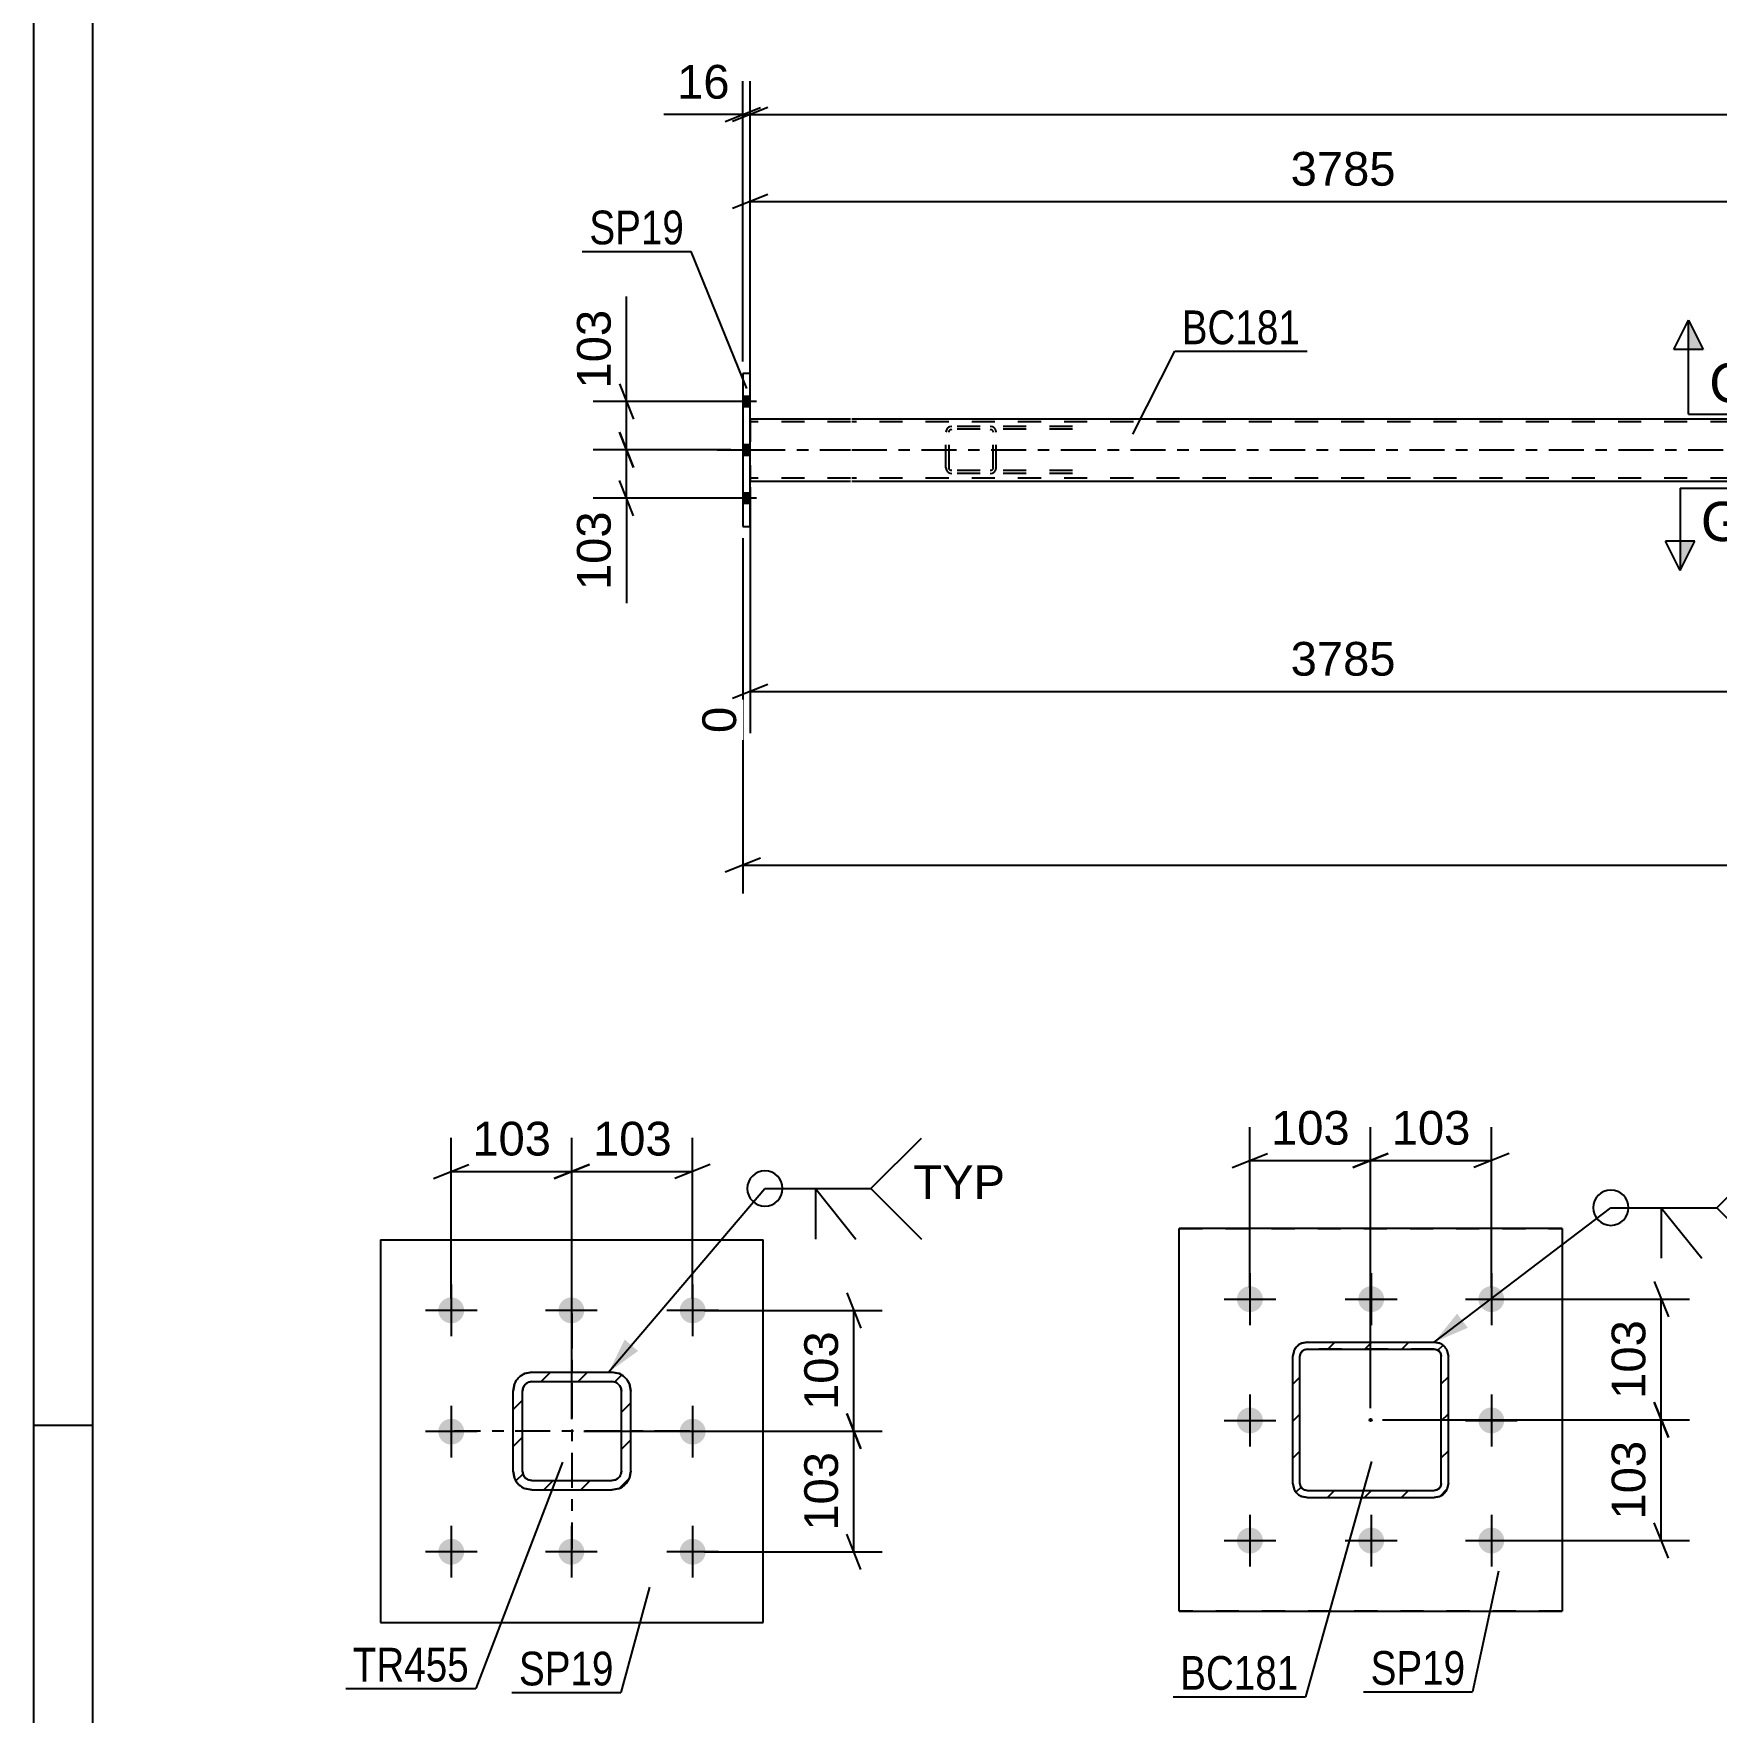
# Model space of a CAD drawing. Header units: millimetres. Extents: x 0 to 841, y 0 to 594.
# Drawn here: x 0 to 142.9, y 124.6 to 267.2 of the extents above; entities that cross this region are included whole.
import ezdxf

# ---------------------------------------------------------------- set-up
doc = ezdxf.new("R2010")
doc.units = ezdxf.units.MM
doc.linetypes.add('DXK_LINE_DOT2', pattern=[3.9198, 1.9599, -1.9599])
doc.linetypes.add('DXK_LINE_DOT3', pattern=[5.9187, 2.979, -0.9799, 0.9799, -0.9799])
doc.styles.add('Arial', font='ARIAL.TTF', dxfattribs={"height": 0.2})
doc.styles.add('Arial Narrow', font='ARIALN.TTF', dxfattribs={"height": 0.2})

# ---------------------------------------------------------------- blocks, each defined once
blk = doc.blocks.new('Unknown-318886728-1115')
at = {"color": 5, "linetype": 'Continuous'}
for p, q in [((0, 594), (0, 0)), ((5, 589), (5, 5)), ((5, 149), (0, 149))]:
    blk.add_line(p, q, dxfattribs=at)
blk = doc.blocks.new('Part-318886728-2967 - 2821')
at = {"linetype": 'Continuous'}
h = blk.add_hatch(dxfattribs=at)
h.set_pattern_fill('', scale=0.7, style=0, pattern_type=0)
h.set_pattern_definition([(45, (49.7247, 143.6534), (-1.57154, 1.57154), [])])
h.paths.add_polyline_path([(49.11, 143.53), (49.72, 143.65), (50.24, 144), (50.59, 144.52), (50.71, 145.13), (50.71, 151.93), (50.59, 152.54), (50.24, 153.06), (49.72, 153.41), (49.11, 153.53), (42.31, 153.53), (41.7, 153.41), (41.18, 153.06), (40.83, 152.54), (40.71, 151.93), (40.71, 145.13), (40.83, 144.52), (41.18, 144), (41.7, 143.65), (42.31, 143.53)])
h.paths.add_polyline_path([(42.31, 144.33), (42.01, 144.39), (41.75, 144.57), (41.57, 144.83), (41.51, 145.13), (41.51, 151.93), (41.57, 152.24), (41.75, 152.5), (42.01, 152.67), (42.31, 152.73), (49.11, 152.73), (49.42, 152.67), (49.68, 152.5), (49.85, 152.24), (49.91, 151.93), (49.91, 145.13), (49.85, 144.83), (49.68, 144.57), (49.42, 144.39), (49.11, 144.33)])
at = {"color": 7, "linetype": 'DXK_LINE_DOT3'}
for p, q in [((45.71, 158.53), (45.71, 138.53)), ((55.71, 148.53), (35.71, 148.53))]:
    blk.add_line(p, q, dxfattribs=at)
at = {"color": 7, "linetype": 'DXK_LINE_DOT2'}
for p, q in [((41.7, 153.41), (42.31, 153.53)), ((42.31, 153.53), (49.11, 153.53)), ((49.11, 153.53), (49.72, 153.41)), ((40.71, 151.93), (40.83, 152.54)), ((40.71, 145.13), (40.71, 151.93)), ((41.57, 152.24), (41.51, 151.93)), ((41.51, 145.13), (41.51, 151.93)), ((42.31, 152.73), (42.01, 152.67)), ((42.31, 152.73), (49.11, 152.73)), ((49.42, 152.67), (49.11, 152.73)), ((49.91, 151.93), (49.85, 152.24)), ((49.91, 145.13), (49.91, 151.93)), ((50.59, 152.54), (50.71, 151.93)), ((50.71, 145.13), (50.71, 151.93)), ((40.83, 144.52), (40.71, 145.13)), ((41.51, 145.13), (41.57, 144.83)), ((42.01, 144.39), (42.31, 144.33)), ((42.31, 144.33), (49.11, 144.33)), ((49.11, 144.33), (49.42, 144.39)), ((49.85, 144.83), (49.91, 145.13)), ((50.71, 145.13), (50.59, 144.52)), ((42.31, 143.53), (41.7, 143.65)), ((42.31, 143.53), (49.11, 143.53)), ((49.72, 143.65), (49.11, 143.53))]:
    blk.add_line(p, q, dxfattribs=at)
at = {"color": 2, "linetype": 'Continuous'}
for p, q in [((42.31, 153.53), (41.7, 153.41)), ((42.31, 153.53), (49.11, 153.53)), ((49.72, 153.41), (49.11, 153.53)), ((40.83, 152.54), (40.71, 151.93)), ((40.71, 145.13), (40.71, 151.93)), ((41.51, 151.93), (41.57, 152.24)), ((41.51, 145.13), (41.51, 151.93)), ((42.01, 152.67), (42.31, 152.73)), ((42.31, 152.73), (49.11, 152.73)), ((49.11, 152.73), (49.42, 152.67)), ((49.85, 152.24), (49.91, 151.93)), ((49.91, 145.13), (49.91, 151.93)), ((50.71, 151.93), (50.59, 152.54)), ((50.71, 145.13), (50.71, 151.93)), ((40.71, 145.13), (40.83, 144.52)), ((41.57, 144.83), (41.51, 145.13)), ((42.31, 144.33), (42.01, 144.39)), ((42.31, 144.33), (49.11, 144.33)), ((49.42, 144.39), (49.11, 144.33)), ((49.91, 145.13), (49.85, 144.83)), ((50.59, 144.52), (50.71, 145.13)), ((41.7, 143.65), (42.31, 143.53)), ((42.31, 143.53), (49.11, 143.53)), ((49.11, 143.53), (49.72, 143.65))]:
    blk.add_line(p, q, dxfattribs=at)
at = {"color": 7, "linetype": 'DXK_LINE_DOT2'}
for centre, radius, start, end in [((42.31, 151.93), 1.6, 112.5, 157.5), ((49.11, 151.93), 1.6, 22.5, 67.5), ((42.31, 151.93), 0.8, 112.5, 157.5), ((49.11, 151.93), 0.8, 22.5, 67.5), ((42.31, 145.13), 1.6, 202.5, 247.5), ((42.31, 145.13), 0.8, 202.5, 247.5), ((49.11, 145.13), 0.8, 292.5, 337.5), ((49.11, 145.13), 1.6, 292.5, 337.5)]:
    blk.add_arc(centre, radius, start, end, dxfattribs=at)
at = {"color": 2, "linetype": 'Continuous'}
for centre, radius, start, end in [((42.31, 151.93), 1.6, 112.5, 157.5), ((49.11, 151.93), 1.6, 22.5, 67.5), ((42.31, 151.93), 0.8, 112.5, 157.5), ((49.11, 151.93), 0.8, 22.5, 67.5), ((42.31, 145.13), 1.6, 202.5, 247.5), ((42.31, 145.13), 0.8, 202.5, 247.5), ((49.11, 145.13), 0.8, 292.5, 337.5), ((49.11, 145.13), 1.6, 292.5, 337.5)]:
    blk.add_arc(centre, radius, start, end, dxfattribs=at)
blk = doc.blocks.new('Bolt-318886728-2855 - 2821')
at = {"linetype": 'Continuous'}
for points in [[(36.56, 158.78, -1), (34.36, 158.78, -1)], [(46.76, 158.78, -1), (44.56, 158.78, -1)], [(57.06, 158.78, -1), (54.86, 158.78, -1)], [(36.56, 148.48, -1), (34.36, 148.48, -1)], [(57.06, 148.48, -1), (54.86, 148.48, -1)], [(36.56, 138.28, -1), (34.36, 138.28, -1)], [(46.76, 138.28, -1), (44.56, 138.28, -1)], [(57.06, 138.28, -1), (54.86, 138.28, -1)]]:
    blk.add_hatch(color=1, dxfattribs=at).paths.add_polyline_path(points)
at = {"color": 1, "linetype": 'Continuous'}
for p, q in [((35.46, 160.98), (35.46, 156.58)), ((45.66, 160.98), (45.66, 156.58)), ((55.96, 160.98), (55.96, 156.58)), ((37.66, 158.78), (33.26, 158.78)), ((47.86, 158.78), (43.46, 158.78)), ((58.16, 158.78), (53.76, 158.78)), ((35.46, 150.68), (35.46, 146.28)), ((55.96, 150.68), (55.96, 146.28)), ((37.66, 148.48), (33.26, 148.48)), ((58.16, 148.48), (53.76, 148.48)), ((35.46, 140.48), (35.46, 136.08)), ((45.66, 140.48), (45.66, 136.08)), ((55.96, 140.48), (55.96, 136.08)), ((37.66, 138.28), (33.26, 138.28)), ((47.86, 138.28), (43.46, 138.28)), ((58.16, 138.28), (53.76, 138.28))]:
    blk.add_line(p, q, dxfattribs=at)
blk = doc.blocks.new('Part-318886728-2982 - 2821')
at = {"color": 2, "linetype": 'Continuous'}
for p, q in [((29.46, 164.78), (61.96, 164.78)), ((29.46, 164.78), (29.46, 132.28)), ((61.96, 132.28), (61.96, 164.78)), ((29.46, 132.28), (61.96, 132.28))]:
    blk.add_line(p, q, dxfattribs=at)
blk = doc.blocks.new('Bolt-318886728-3266 - 3089')
at = {"linetype": 'Continuous'}
for points in [[(104.38, 159.73, -1), (102.18, 159.73, -1)], [(114.68, 159.73, -1), (112.48, 159.73, -1)], [(124.88, 159.73, -1), (122.68, 159.73, -1)], [(104.38, 149.43, -1), (102.18, 149.43, -1)], [(124.88, 149.43, -1), (122.68, 149.43, -1)], [(104.38, 139.23, -1), (102.18, 139.23, -1)], [(114.68, 139.23, -1), (112.48, 139.23, -1)], [(124.88, 139.23, -1), (122.68, 139.23, -1)]]:
    blk.add_hatch(color=1, dxfattribs=at).paths.add_polyline_path(points)
at = {"color": 1, "linetype": 'Continuous'}
for p, q in [((103.28, 161.93), (103.28, 157.53)), ((113.58, 161.93), (113.58, 157.53)), ((123.78, 161.93), (123.78, 157.53)), ((101.08, 159.73), (105.48, 159.73)), ((111.38, 159.73), (115.78, 159.73)), ((121.58, 159.73), (125.98, 159.73)), ((103.28, 151.63), (103.28, 147.23)), ((123.78, 151.63), (123.78, 147.23)), ((101.08, 149.43), (105.48, 149.43)), ((121.58, 149.43), (125.98, 149.43)), ((103.28, 141.43), (103.28, 137.03)), ((113.58, 141.43), (113.58, 137.03)), ((123.78, 141.43), (123.78, 137.03)), ((101.08, 139.23), (105.48, 139.23)), ((111.38, 139.23), (115.78, 139.23)), ((121.58, 139.23), (125.98, 139.23))]:
    blk.add_line(p, q, dxfattribs=at)
blk = doc.blocks.new('Part-318886728-3151 - 3089')
at = {"color": 2, "linetype": 'Continuous'}
for p, q in [((97.28, 133.23), (97.28, 165.73)), ((129.78, 165.73), (97.28, 165.73)), ((129.78, 165.73), (129.78, 133.23)), ((97.28, 133.23), (129.78, 133.23))]:
    blk.add_line(p, q, dxfattribs=at)
at = {"color": 7, "linetype": 'DXK_LINE_DOT2'}
for p, q in [((97.28, 165.73), (129.78, 165.73)), ((129.78, 133.23), (97.28, 133.23))]:
    blk.add_line(p, q, dxfattribs=at)
blk = doc.blocks.new('Part-318886728-3209 - 3089')
at = {"linetype": 'Continuous'}
h = blk.add_hatch(dxfattribs=at)
h.set_pattern_fill('', scale=0.7, style=0, pattern_type=0)
h.set_pattern_definition([(45, (119.3938, 142.9724), (-1.57154, 1.57154), [])])
h.paths.add_polyline_path([(118.93, 142.88), (119.39, 142.97), (119.78, 143.23), (120.04, 143.62), (120.13, 144.08), (120.13, 154.88), (120.04, 155.34), (119.78, 155.73), (119.39, 155.99), (118.93, 156.08), (108.13, 156.08), (107.68, 155.99), (107.29, 155.73), (107.03, 155.34), (106.93, 154.88), (106.93, 144.08), (107.03, 143.62), (107.29, 143.23), (107.68, 142.97), (108.13, 142.88)])
h.paths.add_polyline_path([(108.13, 143.48), (107.9, 143.53), (107.71, 143.66), (107.58, 143.85), (107.53, 144.08), (107.53, 154.88), (107.58, 155.11), (107.71, 155.31), (107.9, 155.44), (108.13, 155.48), (118.93, 155.48), (119.16, 155.44), (119.36, 155.31), (119.49, 155.11), (119.53, 154.88), (119.53, 144.08), (119.49, 143.85), (119.36, 143.66), (119.16, 143.53), (118.93, 143.48)])
blk.add_hatch(color=246, dxfattribs=at).paths.add_polyline_path([(113.53, 149.38, -1), (113.53, 149.58, -1)])
at = {"color": 7, "linetype": 'DXK_LINE_DOT2'}
for p, q in [((107.68, 155.99), (108.13, 156.08)), ((108.13, 156.08), (118.93, 156.08)), ((118.93, 156.08), (119.39, 155.99)), ((106.93, 154.88), (107.03, 155.34)), ((106.93, 144.08), (106.93, 154.88)), ((107.58, 155.11), (107.53, 154.88)), ((107.53, 144.08), (107.53, 154.88)), ((107.71, 155.31), (107.58, 155.11)), ((107.9, 155.44), (107.71, 155.31)), ((108.13, 155.48), (107.9, 155.44)), ((118.93, 155.48), (108.13, 155.48)), ((119.16, 155.44), (118.93, 155.48)), ((119.36, 155.31), (119.16, 155.44)), ((119.49, 155.11), (119.36, 155.31)), ((119.53, 154.88), (119.49, 155.11)), ((119.53, 144.08), (119.53, 154.88)), ((120.04, 155.34), (120.13, 154.88)), ((120.13, 144.08), (120.13, 154.88)), ((107.03, 143.62), (106.93, 144.08)), ((107.53, 144.08), (107.58, 143.85)), ((107.58, 143.85), (107.71, 143.66)), ((108.13, 142.88), (107.68, 142.97)), ((107.71, 143.66), (107.9, 143.53)), ((107.9, 143.53), (108.13, 143.48)), ((108.13, 143.48), (118.93, 143.48)), ((118.93, 143.48), (119.16, 143.53)), ((119.39, 142.97), (118.93, 142.88)), ((119.16, 143.53), (119.36, 143.66)), ((119.36, 143.66), (119.49, 143.85)), ((119.49, 143.85), (119.53, 144.08)), ((120.13, 144.08), (120.04, 143.62)), ((108.13, 142.88), (118.93, 142.88))]:
    blk.add_line(p, q, dxfattribs=at)
at = {"color": 2, "linetype": 'Continuous'}
for p, q in [((108.13, 156.08), (107.68, 155.99)), ((108.13, 156.08), (118.93, 156.08)), ((119.39, 155.99), (118.93, 156.08)), ((107.03, 155.34), (106.93, 154.88)), ((106.93, 144.08), (106.93, 154.88)), ((107.53, 154.88), (107.58, 155.11)), ((107.53, 144.08), (107.53, 154.88)), ((107.58, 155.11), (107.71, 155.31)), ((107.71, 155.31), (107.9, 155.44)), ((107.9, 155.44), (108.13, 155.48)), ((108.13, 155.48), (118.93, 155.48)), ((118.93, 155.48), (119.16, 155.44)), ((119.16, 155.44), (119.36, 155.31)), ((119.36, 155.31), (119.49, 155.11)), ((119.49, 155.11), (119.53, 154.88)), ((119.53, 144.08), (119.53, 154.88)), ((120.13, 154.88), (120.04, 155.34)), ((120.13, 144.08), (120.13, 154.88)), ((106.93, 144.08), (107.03, 143.62)), ((107.58, 143.85), (107.53, 144.08)), ((107.71, 143.66), (107.58, 143.85)), ((107.68, 142.97), (108.13, 142.88)), ((107.9, 143.53), (107.71, 143.66)), ((108.13, 143.48), (107.9, 143.53)), ((108.13, 143.48), (118.93, 143.48)), ((119.16, 143.53), (118.93, 143.48)), ((118.93, 142.88), (119.39, 142.97)), ((119.36, 143.66), (119.16, 143.53)), ((119.49, 143.85), (119.36, 143.66)), ((119.53, 144.08), (119.49, 143.85)), ((120.04, 143.62), (120.13, 144.08)), ((108.13, 142.88), (118.93, 142.88))]:
    blk.add_line(p, q, dxfattribs=at)
at = {"color": 7, "linetype": 'DXK_LINE_DOT3'}
blk.add_line((113.53, 149.48), (113.53, 149.48), dxfattribs=at)
at = {"color": 246, "linetype": 'DXK_LINE_DOT2'}
blk.add_line((113.53, 149.48), (113.53, 149.48), dxfattribs=at)
at = {"color": 246, "linetype": 'Continuous'}
blk.add_circle((113.53, 149.48), 0.1, dxfattribs=at)
at = {"color": 7, "linetype": 'DXK_LINE_DOT2'}
for centre, start, end in [((108.13, 154.88), 112.5, 157.5), ((118.93, 154.88), 22.5, 67.5), ((108.13, 144.08), 202.5, 247.5), ((118.93, 144.08), 292.5, 337.5)]:
    blk.add_arc(centre, 1.2, start, end, dxfattribs=at)
at = {"color": 2, "linetype": 'Continuous'}
for centre, start, end in [((108.13, 154.88), 112.5, 157.5), ((118.93, 154.88), 22.5, 67.5), ((108.13, 144.08), 202.5, 247.5), ((118.93, 144.08), 292.5, 337.5)]:
    blk.add_arc(centre, 1.2, start, end, dxfattribs=at)
blk = doc.blocks.new('Part-318886728-3417 - 3318')
at = {"color": 2, "linetype": 'Continuous'}
for p, q in [((60.85, 238.35), (60.21, 238.35)), ((60.21, 238.35), (60.21, 225.35)), ((60.85, 225.35), (60.85, 238.35)), ((60.21, 225.35), (60.85, 225.35))]:
    blk.add_line(p, q, dxfattribs=at)
blk = doc.blocks.new('Part-318886728-3487 - 3318')
at = {"color": 2, "linetype": 'Continuous'}
for p, q in [((60.85, 234.49), (69.37, 234.49)), ((69.47, 234.49), (728.39, 234.49)), ((60.85, 229.21), (69.37, 229.21)), ((69.47, 229.21), (728.39, 229.21))]:
    blk.add_line(p, q, dxfattribs=at)
at = {"color": 7, "linetype": 'DXK_LINE_DOT2'}
for p, q in [((60.85, 234.49), (60.85, 229.21)), ((69.37, 234.25), (60.85, 234.25)), ((728.39, 234.25), (69.47, 234.25)), ((69.37, 229.45), (60.85, 229.45)), ((728.39, 229.45), (69.47, 229.45))]:
    blk.add_line(p, q, dxfattribs=at)
at = {"color": 7, "linetype": 'DXK_LINE_DOT3'}
for p, q in [((60.85, 231.85), (69.37, 231.85)), ((69.47, 231.85), (728.39, 231.85))]:
    blk.add_line(p, q, dxfattribs=at)
blk = doc.blocks.new('Bolt-318886728-3539 - 3318')
at = {"linetype": 'Continuous'}
for points in [[(60.21, 236.39), (60.21, 235.51), (60.85, 235.51), (60.85, 236.39)], [(60.21, 236.39), (60.21, 235.51), (60.85, 235.51), (60.85, 236.39)], [(60.21, 236.39), (60.21, 235.51), (60.85, 235.51), (60.85, 236.39)], [(60.21, 232.27), (60.21, 231.39), (60.85, 231.39), (60.85, 232.27)], [(60.21, 232.27), (60.21, 231.39), (60.85, 231.39), (60.85, 232.27)], [(60.21, 228.19), (60.21, 227.31), (60.85, 227.31), (60.85, 228.19)], [(60.21, 228.19), (60.21, 227.31), (60.85, 227.31), (60.85, 228.19)], [(60.21, 228.19), (60.21, 227.31), (60.85, 227.31), (60.85, 228.19)]]:
    blk.add_hatch(color=1, dxfattribs=at).paths.add_polyline_path(points)
at = {"color": 1, "linetype": 'Continuous'}
for p, q in [((61.37, 235.95), (58.05, 235.95)), ((61.37, 235.95), (58.05, 235.95)), ((61.37, 235.95), (58.05, 235.95)), ((60.85, 236.39), (60.21, 236.39)), ((60.85, 236.39), (60.21, 236.39)), ((60.85, 236.39), (60.21, 236.39)), ((60.85, 235.51), (60.21, 235.51)), ((60.85, 235.51), (60.21, 235.51)), ((60.85, 235.51), (60.21, 235.51)), ((61.37, 231.83), (58.05, 231.83)), ((61.37, 231.83), (58.05, 231.83)), ((60.85, 232.27), (60.21, 232.27)), ((60.85, 232.27), (60.21, 232.27)), ((60.85, 231.39), (60.21, 231.39)), ((60.85, 231.39), (60.21, 231.39)), ((61.37, 227.75), (58.05, 227.75)), ((61.37, 227.75), (58.05, 227.75)), ((61.37, 227.75), (58.05, 227.75)), ((60.85, 228.19), (60.21, 228.19)), ((60.85, 228.19), (60.21, 228.19)), ((60.85, 228.19), (60.21, 228.19)), ((60.85, 227.31), (60.21, 227.31)), ((60.85, 227.31), (60.21, 227.31)), ((60.85, 227.31), (60.21, 227.31))]:
    blk.add_line(p, q, dxfattribs=at)
blk = doc.blocks.new('Part-318886728-3582 - 3318')
at = {"color": 7, "linetype": 'DXK_LINE_DOT2'}
for p, q in [((77.51, 233.55), (77.47, 233.37)), ((77.47, 230.33), (77.47, 233.37)), ((77.73, 233.37), (77.75, 233.46)), ((77.73, 230.33), (77.73, 233.37)), ((77.75, 233.46), (77.8, 233.54)), ((77.98, 233.85), (77.79, 233.81)), ((77.8, 233.54), (77.89, 233.59)), ((77.89, 233.59), (77.98, 233.61)), ((88.21, 233.85), (77.98, 233.85)), ((88.21, 233.61), (77.98, 233.61)), ((81.41, 233.81), (81.22, 233.85)), ((81.22, 233.61), (81.32, 233.59)), ((81.32, 233.59), (81.4, 233.54)), ((81.4, 233.54), (81.45, 233.46)), ((81.45, 233.46), (81.47, 233.37)), ((81.47, 230.33), (81.47, 233.37)), ((81.73, 233.37), (81.69, 233.55)), ((81.73, 230.33), (81.73, 233.37)), ((77.47, 230.33), (77.51, 230.14)), ((77.75, 230.23), (77.73, 230.33)), ((77.8, 230.16), (77.75, 230.23)), ((77.89, 230.1), (77.8, 230.16)), ((77.98, 230.09), (77.89, 230.1)), ((88.21, 230.09), (77.98, 230.09)), ((81.32, 230.1), (81.22, 230.09)), ((81.4, 230.16), (81.32, 230.1)), ((81.45, 230.23), (81.4, 230.16)), ((81.47, 230.33), (81.45, 230.23)), ((81.69, 230.14), (81.73, 230.33)), ((77.79, 229.88), (77.98, 229.85)), ((88.21, 229.85), (77.98, 229.85)), ((81.22, 229.85), (81.41, 229.88))]:
    blk.add_line(p, q, dxfattribs=at)
for centre, start, end in [((77.96, 233.35), 110.7583, 155.68), ((81.24, 233.35), 24.32, 69.2417), ((77.96, 230.35), 204.32, 249.2417), ((81.24, 230.35), 290.7583, 335.68)]:
    blk.add_arc(centre, 0.496, start, end, dxfattribs=at)
blk = doc.blocks.new('StraightDimension-318886728-3055 - 2821')
at = {"color": 7, "linetype": 'Continuous'}
for p, q in [((45.71, 149.53), (45.71, 173.43)), ((55.96, 159.78), (55.96, 173.43)), ((44.21, 169.98), (47.21, 171.18)), ((45.71, 170.58), (55.96, 170.58)), ((57.46, 171.18), (54.46, 169.98))]:
    blk.add_line(p, q, dxfattribs=at)
at = {"color": 0}
blk.add_wipeout([(54.77, 171.33), (54.77, 175.53), (46.9, 175.53), (46.9, 171.33)], dxfattribs=at)
at = {"color": 3, "style": 'Arial'}
blk.add_text('103', height=2.865, dxfattribs=at).set_placement((47.5, 171.93))
blk = doc.blocks.new('StraightDimension-318886728-3003 - 2821')
at = {"color": 7, "linetype": 'Continuous'}
for p, q in [((69.05, 160.28), (70.25, 157.28)), ((56.96, 158.78), (72.05, 158.78)), ((69.65, 148.53), (69.65, 158.78)), ((70.25, 147.03), (69.05, 150.03)), ((46.71, 148.53), (72.05, 148.53))]:
    blk.add_line(p, q, dxfattribs=at)
at = {"color": 0}
blk.add_wipeout([(68.9, 157.59), (64.7, 157.59), (64.7, 149.72), (68.9, 149.72)], dxfattribs=at)
at = {"color": 3, "style": 'Arial'}
blk.add_text('103', height=2.865, rotation=90.0002, dxfattribs=at).set_placement((68.3, 150.32))
blk = doc.blocks.new('StraightDimension-318886728-3020 - 2821')
at = {"color": 7, "linetype": 'Continuous'}
for p, q in [((69.05, 150.03), (70.25, 147.03)), ((46.71, 148.53), (72.05, 148.53)), ((69.65, 138.28), (69.65, 148.53)), ((70.25, 136.78), (69.05, 139.78)), ((56.96, 138.28), (72.05, 138.28))]:
    blk.add_line(p, q, dxfattribs=at)
at = {"color": 0}
blk.add_wipeout([(68.9, 147.34), (64.7, 147.34), (64.7, 139.47), (68.9, 139.47)], dxfattribs=at)
at = {"color": 3, "style": 'Arial'}
blk.add_text('103', height=2.865, rotation=90.0002, dxfattribs=at).set_placement((68.3, 140.07))
blk = doc.blocks.new('StraightDimension-318886728-3038 - 2821')
at = {"color": 7, "linetype": 'Continuous'}
for p, q in [((35.46, 159.78), (35.46, 173.43)), ((45.71, 149.53), (45.71, 173.43)), ((33.96, 169.98), (36.96, 171.18)), ((35.46, 170.58), (45.71, 170.58)), ((47.21, 171.18), (44.21, 169.98))]:
    blk.add_line(p, q, dxfattribs=at)
at = {"color": 0}
blk.add_wipeout([(44.52, 171.33), (44.52, 175.53), (36.65, 175.53), (36.65, 171.33)], dxfattribs=at)
at = {"color": 3, "style": 'Arial'}
blk.add_text('103', height=2.865, dxfattribs=at).set_placement((37.25, 171.93))
blk = doc.blocks.new('StraightDimension-318886728-3279 - 3089')
at = {"color": 7, "linetype": 'Continuous'}
for p, q in [((137.61, 161.23), (138.81, 158.23)), ((124.78, 159.73), (140.61, 159.73)), ((138.21, 149.48), (138.21, 159.73)), ((138.81, 147.98), (137.61, 150.98)), ((114.53, 149.48), (140.61, 149.48))]:
    blk.add_line(p, q, dxfattribs=at)
at = {"color": 0}
blk.add_wipeout([(137.46, 158.54), (133.26, 158.54), (133.26, 150.67), (137.46, 150.67)], dxfattribs=at)
at = {"color": 3, "style": 'Arial'}
blk.add_text('103', height=2.865, rotation=90.0002, dxfattribs=at).set_placement((136.86, 151.27))
blk = doc.blocks.new('StraightDimension-318886728-3271 - 3089')
at = {"color": 7, "linetype": 'Continuous'}
for p, q in [((137.61, 150.98), (138.81, 147.98)), ((114.53, 149.48), (140.61, 149.48)), ((138.21, 139.23), (138.21, 149.48)), ((138.81, 137.73), (137.61, 140.73)), ((124.78, 139.23), (140.61, 139.23))]:
    blk.add_line(p, q, dxfattribs=at)
at = {"color": 0}
blk.add_wipeout([(137.46, 148.29), (133.26, 148.29), (133.26, 140.42), (137.46, 140.42)], dxfattribs=at)
at = {"color": 3, "style": 'Arial'}
blk.add_text('103', height=2.865, rotation=90.0002, dxfattribs=at).set_placement((136.86, 141.02))
blk = doc.blocks.new('StraightDimension-318886728-3288 - 3089')
at = {"color": 7, "linetype": 'Continuous'}
for p, q in [((103.28, 160.73), (103.28, 174.35)), ((113.53, 150.48), (113.53, 174.35)), ((101.78, 170.9), (104.78, 172.1)), ((103.28, 171.5), (113.53, 171.5)), ((115.03, 172.1), (112.03, 170.9))]:
    blk.add_line(p, q, dxfattribs=at)
at = {"color": 0}
blk.add_wipeout([(112.35, 172.25), (112.35, 176.45), (104.47, 176.45), (104.47, 172.25)], dxfattribs=at)
at = {"color": 3, "style": 'Arial'}
blk.add_text('103', height=2.865, dxfattribs=at).set_placement((105.07, 172.85))
blk = doc.blocks.new('StraightDimension-318886728-3296 - 3089')
at = {"color": 7, "linetype": 'Continuous'}
for p, q in [((113.53, 150.48), (113.53, 174.35)), ((123.78, 160.73), (123.78, 174.35)), ((112.03, 170.9), (115.03, 172.1)), ((113.53, 171.5), (123.78, 171.5)), ((125.28, 172.1), (122.28, 170.9))]:
    blk.add_line(p, q, dxfattribs=at)
at = {"color": 0}
blk.add_wipeout([(122.6, 172.25), (122.6, 176.45), (114.72, 176.45), (114.72, 172.25)], dxfattribs=at)
at = {"color": 3, "style": 'Arial'}
blk.add_text('103', height=2.865, dxfattribs=at).set_placement((115.32, 172.85))
blk = doc.blocks.new('StraightDimension-318886728-3820 - 3318')
at = {"color": 7, "linetype": 'Continuous'}
for p, q in [((60.21, 224.35), (60.21, 194.19)), ((61.71, 197.19), (58.71, 195.99)), ((60.21, 196.59), (737.65, 196.59))]:
    blk.add_line(p, q, dxfattribs=at)
blk = doc.blocks.new('StraightDimension-318886728-3685 - 3318')
at = {"color": 7, "linetype": 'Continuous'}
for p, q in [((49.75, 233.35), (50.95, 230.35)), ((59.21, 231.85), (47.5, 231.85)), ((50.35, 227.75), (50.35, 231.85)), ((50.95, 226.25), (49.75, 229.25)), ((59.21, 227.75), (47.5, 227.75)), ((50.35, 227.75), (50.35, 218.83)), ((50.35, 227.75), (50.35, 218.83))]:
    blk.add_line(p, q, dxfattribs=at)
at = {"color": 0}
blk.add_wipeout([(49.6, 227.22), (45.4, 227.22), (45.4, 219.35), (49.6, 219.35)], dxfattribs=at)
at = {"color": 3, "style": 'Arial'}
blk.add_text('103', height=2.865, rotation=90.0002, dxfattribs=at).set_placement((49, 219.95))
blk = doc.blocks.new('StraightDimension-318886728-3664 - 3318')
at = {"color": 7, "linetype": 'Continuous'}
for p, q in [((60.85, 239.35), (60.85, 263.18)), ((62.35, 260.93), (59.35, 259.73)), ((60.85, 260.33), (737.01, 260.33))]:
    blk.add_line(p, q, dxfattribs=at)
blk = doc.blocks.new('StraightDimension-318886728-3674 - 3318')
at = {"color": 7, "linetype": 'Continuous'}
for p, q in [((60.21, 239.35), (60.21, 263.18)), ((60.85, 239.35), (60.85, 263.18)), ((60.21, 260.33), (53.52, 260.33)), ((60.21, 260.33), (53.52, 260.33)), ((58.71, 259.73), (61.71, 260.93)), ((62.35, 260.93), (59.35, 259.73)), ((60.21, 260.33), (60.85, 260.33))]:
    blk.add_line(p, q, dxfattribs=at)
at = {"color": 0}
blk.add_wipeout([(59.69, 261.08), (59.69, 265.28), (54.04, 265.28), (54.04, 261.08)], dxfattribs=at)
at = {"color": 3, "style": 'Arial'}
blk.add_text('16', height=2.865, dxfattribs=at).set_placement((54.64, 261.68))
blk = doc.blocks.new('StraightDimension-318886728-3693 - 3318')
at = {"color": 7, "linetype": 'Continuous'}
for p, q in [((50.35, 235.95), (50.35, 244.87)), ((50.35, 235.95), (50.35, 244.87)), ((49.75, 237.45), (50.95, 234.45)), ((59.21, 235.95), (47.5, 235.95)), ((50.35, 231.85), (50.35, 235.95)), ((50.95, 230.35), (49.75, 233.35)), ((59.21, 231.85), (47.5, 231.85))]:
    blk.add_line(p, q, dxfattribs=at)
at = {"color": 0}
blk.add_wipeout([(49.6, 244.34), (45.4, 244.34), (45.4, 236.47), (49.6, 236.47)], dxfattribs=at)
at = {"color": 3, "style": 'Arial'}
blk.add_text('103', height=2.865, rotation=90.0002, dxfattribs=at).set_placement((49, 237.07))
blk = doc.blocks.new('StraightDimension-318886728-3702 - 3318')
at = {"color": 7, "linetype": 'Continuous'}
for p, q in [((60.85, 234.62), (60.85, 255.79)), ((161.52, 235.89), (161.52, 255.79)), ((62.35, 253.54), (59.35, 252.34)), ((60.85, 252.94), (161.52, 252.94)), ((160.02, 252.34), (163.02, 253.54))]:
    blk.add_line(p, q, dxfattribs=at)
at = {"color": 0}
blk.add_wipeout([(116.24, 253.69), (116.24, 257.89), (106.14, 257.89), (106.14, 253.69)], dxfattribs=at)
at = {"color": 3, "style": 'Arial'}
blk.add_text('3785', height=2.865, dxfattribs=at).set_placement((106.74, 254.29))
blk = doc.blocks.new('StraightDimension-318886728-3803 - 3318')
at = {"color": 7, "linetype": 'Continuous'}
for p, q in [((60.85, 228.69), (60.85, 207.81)), ((161.52, 227.81), (161.52, 201.14)), ((62.35, 211.93), (59.35, 210.73)), ((160.02, 210.73), (163.02, 211.93)), ((60.85, 211.33), (161.52, 211.33))]:
    blk.add_line(p, q, dxfattribs=at)
at = {"color": 0}
blk.add_wipeout([(116.24, 212.08), (116.24, 216.28), (106.14, 216.28), (106.14, 212.08)], dxfattribs=at)
at = {"color": 3, "style": 'Arial'}
blk.add_text('3785', height=2.865, dxfattribs=at).set_placement((106.74, 212.68))
at = {"color": 0, "linetype": 'Continuous'}
for points in [[(60.25, 210.63), (56.05, 210.63), (56.05, 207.21), (60.25, 207.21)], [(160.92, 210.63), (156.72, 210.63), (156.72, 200.54), (160.92, 200.54)]]:
    blk.add_wipeout(points, dxfattribs=at)
at = {"color": 3, "linetype": 'Continuous', "style": 'Arial'}
for s, height, p in [('0', 2.87, (59.65, 207.81)), ('3785', 2.865, (160.32, 201.14))]:
    blk.add_text(s, height=height, rotation=90.0002, dxfattribs=at).set_placement(p)
blk = doc.blocks.new('Mark-318886728-2963 - 2821')
at = {"color": 0}
blk.add_wipeout([(36.96, 127.26), (36.96, 130.26), (27.1, 130.26), (27.1, 127.26)], dxfattribs=at)
blk.add_wipeout([(36.96, 127.26), (36.96, 130.26), (27.1, 130.26), (27.1, 127.26)], dxfattribs=at)
at = {"color": 30, "linetype": 'Continuous'}
for p in [(44.9, 145.89), (26.5, 126.66)]:
    blk.add_line(p, (37.56, 126.66), dxfattribs=at)
at = {"color": 3, "style": 'Arial Narrow'}
blk.add_text('TR455', height=2.863, dxfattribs=at).set_placement((27.1, 127.26))
blk = doc.blocks.new('Mark-318886728-2978 - 2821')
at = {"color": 0}
blk.add_wipeout([(49.25, 126.93), (49.25, 129.93), (41.21, 129.93), (41.21, 126.93)], dxfattribs=at)
blk.add_wipeout([(49.25, 126.93), (49.25, 129.93), (41.21, 129.93), (41.21, 126.93)], dxfattribs=at)
at = {"color": 30, "linetype": 'Continuous'}
for p in [(52.3, 135.28), (40.61, 126.33)]:
    blk.add_line(p, (49.85, 126.33), dxfattribs=at)
at = {"color": 3, "style": 'Arial Narrow'}
blk.add_text('SP19', height=2.863, dxfattribs=at).set_placement((41.21, 126.93))
blk = doc.blocks.new('WeldMark-318886728-3072 - 2821')
at = {"linetype": 'Continuous'}
blk.add_hatch(color=30, dxfattribs=at).paths.add_polyline_path([(51.33, 155.33), (48.82, 153.53), (50.19, 156.3)])
at = {"color": 30, "linetype": 'Continuous'}
for p, q in [((48.82, 153.53), (62.1, 169.13)), ((62.1, 169.13), (71.1, 169.13))]:
    blk.add_line(p, q, dxfattribs=at)
at = {"color": 3, "linetype": 'Continuous'}
for q in [(69.82, 164.84), (66.39, 164.84)]:
    blk.add_line((66.39, 169.13), q, dxfattribs=at)
for start, end in [(90, 270), (270, 90)]:
    blk.add_arc((62.1, 169.13), 1.5, start, end, dxfattribs=at)
at = {"color": 0, "linetype": 'Continuous'}
blk.add_wipeout([(82.48, 168.23), (82.48, 171.23), (74.7, 171.23), (74.7, 168.23)], dxfattribs=at)
blk.add_wipeout([(82.48, 168.23), (82.48, 171.23), (74.7, 171.23), (74.7, 168.23)], dxfattribs=at)
at = {"color": 3, "linetype": 'Continuous'}
for q in [(75.39, 173.41), (75.39, 164.84)]:
    blk.add_line((71.1, 169.13), q, dxfattribs=at)
at = {"color": 3, "linetype": 'Continuous', "style": 'Arial'}
blk.add_text('TYP', height=2.865, dxfattribs=at).set_placement((74.7, 168.23))
blk = doc.blocks.new('Mark-318886728-3147 - 3089')
at = {"color": 0}
blk.add_wipeout([(121.57, 126.98), (121.57, 129.98), (113.53, 129.98), (113.53, 126.98)], dxfattribs=at)
blk.add_wipeout([(121.57, 126.98), (121.57, 129.98), (113.53, 129.98), (113.53, 126.98)], dxfattribs=at)
at = {"color": 30, "linetype": 'Continuous'}
for p in [(124.39, 136.64), (112.93, 126.38)]:
    blk.add_line(p, (122.17, 126.38), dxfattribs=at)
at = {"color": 3, "style": 'Arial Narrow'}
blk.add_text('SP19', height=2.863, dxfattribs=at).set_placement((113.53, 126.98))
blk = doc.blocks.new('Mark-318886728-3205 - 3089')
at = {"color": 0}
blk.add_wipeout([(107.41, 126.56), (107.41, 129.56), (97.36, 129.56), (97.36, 126.56)], dxfattribs=at)
blk.add_wipeout([(107.41, 126.56), (107.41, 129.56), (97.36, 129.56), (97.36, 126.56)], dxfattribs=at)
at = {"color": 30, "linetype": 'Continuous'}
for p in [(113.61, 145.95), (96.76, 125.96)]:
    blk.add_line(p, (108.01, 125.96), dxfattribs=at)
at = {"color": 3, "style": 'Arial Narrow'}
blk.add_text('BC181', height=2.863, dxfattribs=at).set_placement((97.36, 126.56))
blk = doc.blocks.new('WeldMark-318886728-3304 - 3089')
at = {"linetype": 'Continuous'}
blk.add_hatch(color=30, dxfattribs=at).paths.add_polyline_path([(121.78, 157.3), (118.93, 156.08), (120.87, 158.5)])
at = {"color": 30, "linetype": 'Continuous'}
for p, q in [((118.93, 156.08), (133.93, 167.5)), ((133.93, 167.5), (142.93, 167.5))]:
    blk.add_line(p, q, dxfattribs=at)
at = {"color": 3, "linetype": 'Continuous'}
for q in [(141.64, 163.21), (138.21, 163.21)]:
    blk.add_line((138.21, 167.5), q, dxfattribs=at)
for start, end in [(90, 270), (270, 90)]:
    blk.add_arc((133.93, 167.5), 1.5, start, end, dxfattribs=at)
at = {"color": 0, "linetype": 'Continuous'}
blk.add_wipeout([(154.3, 166.6), (154.3, 169.6), (146.53, 169.6), (146.53, 166.6)], dxfattribs=at)
blk.add_wipeout([(154.3, 166.6), (154.3, 169.6), (146.53, 169.6), (146.53, 166.6)], dxfattribs=at)
at = {"color": 3, "linetype": 'Continuous'}
for q in [(147.21, 171.78), (147.21, 163.21)]:
    blk.add_line((142.93, 167.5), q, dxfattribs=at)
at = {"color": 3, "linetype": 'Continuous', "style": 'Arial'}
blk.add_text('TYP', height=2.865, dxfattribs=at).set_placement((146.53, 166.6))
blk = doc.blocks.new('Mark-318886728-3413 - 3318')
at = {"color": 0}
blk.add_wipeout([(55.23, 249.31), (55.23, 252.31), (47.19, 252.31), (47.19, 249.31)], dxfattribs=at)
blk.add_wipeout([(55.23, 249.31), (55.23, 252.31), (47.19, 252.31), (47.19, 249.31)], dxfattribs=at)
at = {"color": 30, "linetype": 'Continuous'}
for p in [(46.59, 248.71), (60.56, 237.06)]:
    blk.add_line(p, (55.83, 248.71), dxfattribs=at)
at = {"color": 3, "style": 'Arial Narrow'}
blk.add_text('SP19', height=2.863, dxfattribs=at).set_placement((47.19, 249.31))
blk = doc.blocks.new('Mark-318886728-3483 - 3318')
at = {"color": 0}
blk.add_wipeout([(107.54, 240.83), (107.54, 243.83), (97.49, 243.83), (97.49, 240.83)], dxfattribs=at)
blk.add_wipeout([(107.54, 240.83), (107.54, 243.83), (97.49, 243.83), (97.49, 240.83)], dxfattribs=at)
at = {"color": 30, "linetype": 'Continuous'}
for p, q in [((93.35, 233.18), (96.89, 240.23)), ((96.89, 240.23), (108.14, 240.23))]:
    blk.add_line(p, q, dxfattribs=at)
at = {"color": 3, "style": 'Arial Narrow'}
blk.add_text('BC181', height=2.863, dxfattribs=at).set_placement((97.49, 240.83))
blk = doc.blocks.new('SectionMark-318886728-3853 - 3318')
at = {"linetype": 'Continuous'}
for points in [[(141.78, 240.38), (140.53, 240.38), (140.53, 242.88)], [(191.08, 240.38), (189.83, 240.38), (191.08, 242.88)]]:
    blk.add_hatch(color=6, dxfattribs=at).paths.add_polyline_path(points)
at = {"color": 6, "linetype": 'Continuous'}
for p, q in [((139.28, 240.38), (140.53, 242.88)), ((140.53, 234.88), (140.53, 242.88)), ((140.53, 242.88), (141.78, 240.38)), ((191.08, 242.88), (189.83, 240.38)), ((191.08, 234.88), (191.08, 242.88)), ((191.08, 242.88), (192.33, 240.38)), ((141.78, 240.38), (139.28, 240.38)), ((189.83, 240.38), (192.33, 240.38)), ((140.53, 234.88), (148.53, 234.88)), ((191.08, 234.88), (183.08, 234.88))]:
    blk.add_line(p, q, dxfattribs=at)
at = {"color": 0, "linetype": 'Continuous'}
for points in [[(145.91, 235.88), (145.91, 239.38), (142.28, 239.38), (142.28, 235.88)], [(189.33, 235.88), (189.33, 239.38), (185.7, 239.38), (185.7, 235.88)]]:
    blk.add_wipeout(points, dxfattribs=at)
at = {"color": 3, "linetype": 'Continuous', "style": 'Arial'}
for p in [(142.28, 235.88), (185.7, 235.88)]:
    blk.add_text('G', height=3.34, dxfattribs=at).set_placement(p)
blk = doc.blocks.new('SectionMark-318886728-3861 - 3318')
at = {"color": 6, "linetype": 'Continuous'}
for p, q in [((139.82, 228.61), (147.82, 228.61)), ((139.82, 228.61), (139.82, 221.61)), ((190.59, 228.61), (182.59, 228.61)), ((190.59, 228.61), (190.59, 221.61)), ((139.82, 221.61), (138.57, 224.11)), ((191.84, 224.11), (190.59, 221.61))]:
    blk.add_line(p, q, dxfattribs=at)
at = {"color": 0, "linetype": 'Continuous'}
for points in [[(145.19, 224.11), (145.19, 227.61), (141.57, 227.61), (141.57, 224.11)], [(188.84, 224.11), (188.84, 227.61), (185.21, 227.61), (185.21, 224.11)]]:
    blk.add_wipeout(points, dxfattribs=at)
at = {"linetype": 'Continuous'}
for points in [[(139.82, 224.11), (141.07, 224.11), (139.82, 221.61)], [(189.34, 224.11), (190.59, 224.11), (190.59, 221.61)]]:
    blk.add_hatch(color=6, dxfattribs=at).paths.add_polyline_path(points)
at = {"color": 6, "linetype": 'Continuous'}
for p, q in [((141.07, 224.11), (138.57, 224.11)), ((139.82, 221.61), (141.07, 224.11)), ((189.34, 224.11), (191.84, 224.11)), ((190.59, 221.61), (189.34, 224.11))]:
    blk.add_line(p, q, dxfattribs=at)
at = {"color": 3, "linetype": 'Continuous', "style": 'Arial'}
for p in [(141.57, 224.11), (185.21, 224.11)]:
    blk.add_text('G', height=3.34, dxfattribs=at).set_placement(p)

msp = doc.modelspace()

# ---------------------------------------------------------------- block references
for name in ['Unknown-318886728-1115', 'Part-318886728-3417 - 3318', 'Bolt-318886728-3539 - 3318', 'Part-318886728-3487 - 3318', 'Part-318886728-3582 - 3318', 'Part-318886728-2982 - 2821', 'Part-318886728-3151 - 3089', 'Bolt-318886728-3266 - 3089', 'Bolt-318886728-2855 - 2821', 'Part-318886728-2967 - 2821', 'Part-318886728-3209 - 3089']:
    msp.add_blockref(name, (0, 0))

# ---------------------------------------------------------------- next in the draw order: block references
for name in ['StraightDimension-318886728-3664 - 3318', 'StraightDimension-318886728-3820 - 3318', 'StraightDimension-318886728-3055 - 2821', 'StraightDimension-318886728-3279 - 3089', 'Mark-318886728-2963 - 2821', 'Mark-318886728-3147 - 3089']:
    msp.add_blockref(name, (0, 0))

# ---------------------------------------------------------------- next in the draw order: block references
for name in ['StraightDimension-318886728-3674 - 3318', 'StraightDimension-318886728-3685 - 3318', 'StraightDimension-318886728-3003 - 2821', 'StraightDimension-318886728-3271 - 3089', 'Mark-318886728-3205 - 3089', 'Mark-318886728-2978 - 2821']:
    msp.add_blockref(name, (0, 0))

# ---------------------------------------------------------------- next in the draw order: block references
for name in ['StraightDimension-318886728-3693 - 3318', 'StraightDimension-318886728-3803 - 3318', 'StraightDimension-318886728-3288 - 3089', 'WeldMark-318886728-3072 - 2821', 'StraightDimension-318886728-3020 - 2821']:
    msp.add_blockref(name, (0, 0))

# ---------------------------------------------------------------- next in the draw order: block references
for name in ['StraightDimension-318886728-3702 - 3318', 'SectionMark-318886728-3861 - 3318', 'StraightDimension-318886728-3296 - 3089', 'StraightDimension-318886728-3038 - 2821']:
    msp.add_blockref(name, (0, 0))

# ---------------------------------------------------------------- next in the draw order: block references
for name in ['Mark-318886728-3413 - 3318', 'Mark-318886728-3483 - 3318', 'SectionMark-318886728-3853 - 3318', 'WeldMark-318886728-3304 - 3089']:
    msp.add_blockref(name, (0, 0))

doc.saveas('drawing.dxf')
